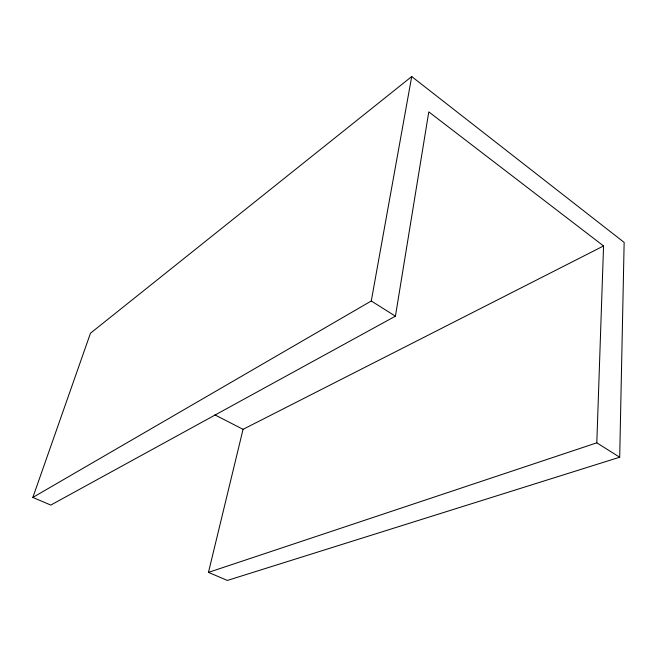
<?xml version="1.0" encoding="UTF-8"?>
<svg xmlns="http://www.w3.org/2000/svg" width="657" height="657" viewBox="0 0 657 657"><rect width="100%" height="100%" fill="white"/><g stroke="black" fill="none" stroke-linecap="round" stroke-linejoin="round"><path stroke-width="0.99" d="M619.691 457.215L624.15 242.408L411.717 76.557L90.477 333.206L32.85 497.431L50.778 505.085L395.424 316.173L428.791 111.871L603.553 245.956L596.811 442.826L619.691 457.215L227.355 580.443L208.474 572.387L243.057 429.333L603.553 245.956M32.85 497.431L371.279 300.988L411.717 76.557M208.474 572.387L596.811 442.826M214.872 414.854L243.057 429.333M371.279 300.988L395.424 316.173"/></g></svg>
